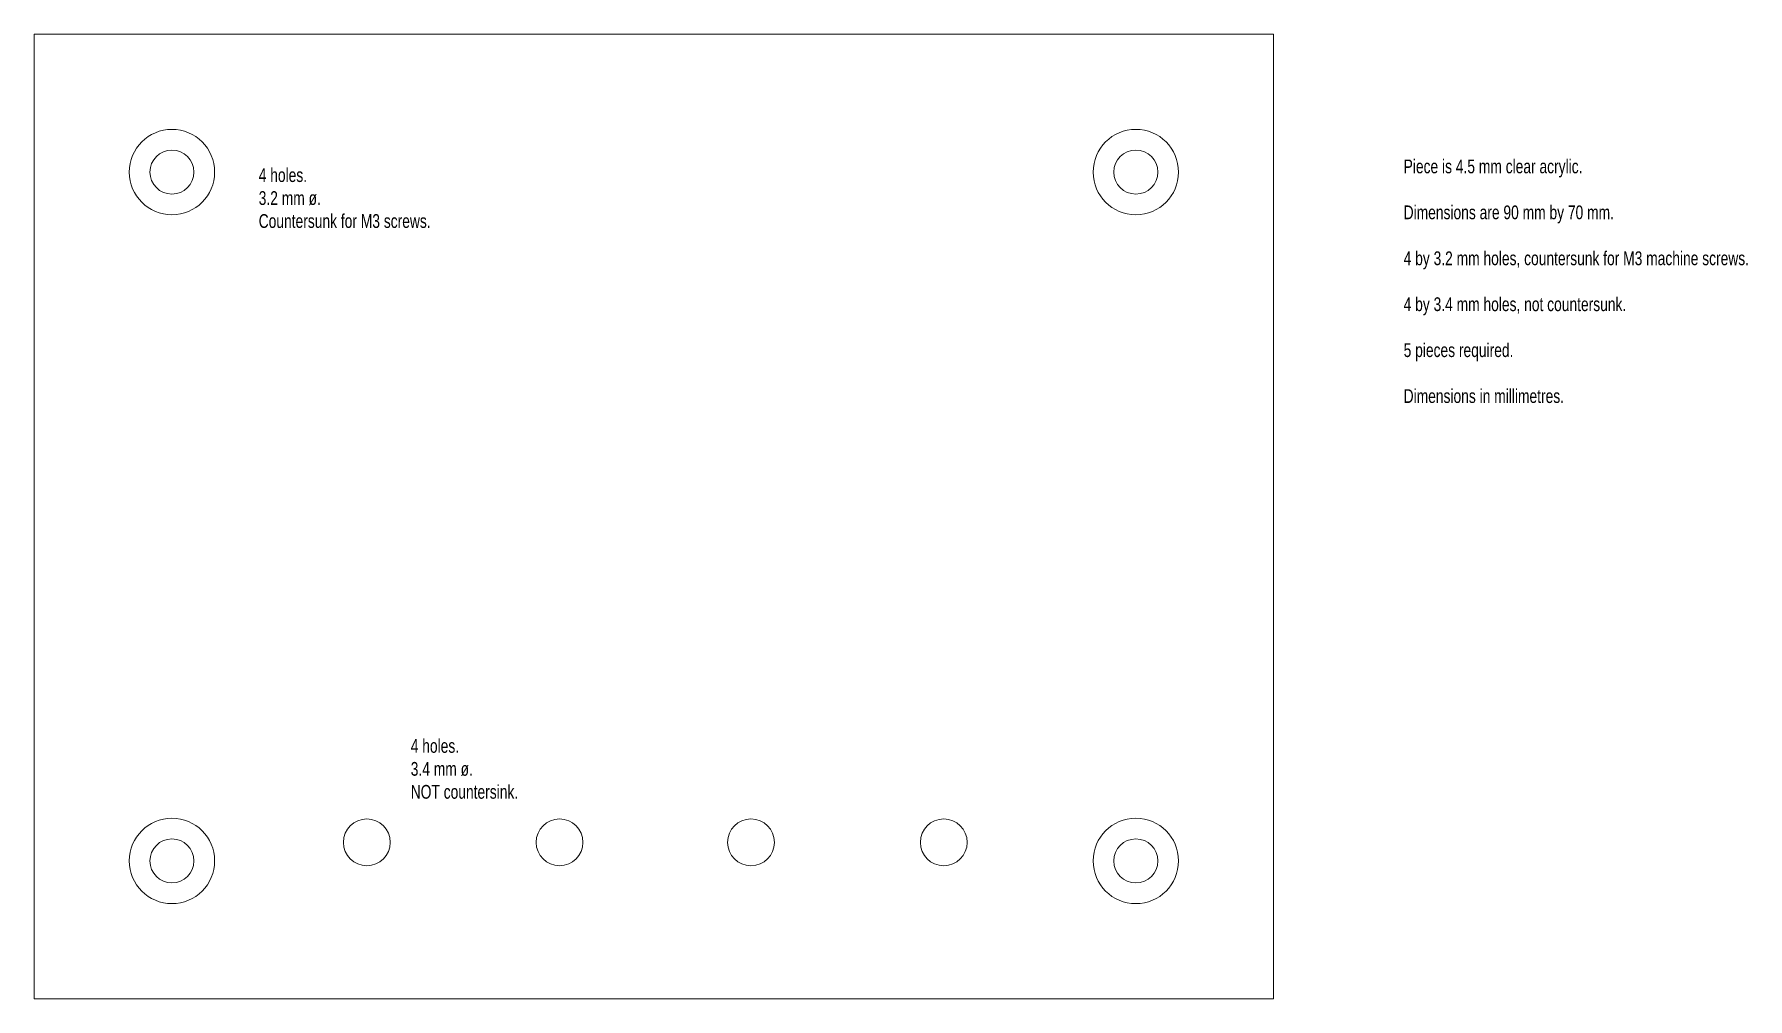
# Model space of a CAD drawing. Header units: millimetres. Extents: x 0 to 124, y 0 to 70.
import ezdxf

# ---------------------------------------------------------------- set-up
doc = ezdxf.new("R2010")
doc.units = ezdxf.units.MM
doc.layers.get('0').update_dxf_attribs({"linetype": 'CONTINUOUS', "lineweight": 0})
doc.layers.add('text', color=7, linetype='CONTINUOUS', lineweight=0)
doc.styles.get("Standard").update_dxf_attribs({"font": 'txt', "width": 0.75})

msp = doc.modelspace()

# ---------------------------------------------------------------- linework, layer by layer
for p, q in [((90, 70), (0, 70)), ((0, 70), (0, 0)), ((90, 0), (90, 70)), ((0, 0), (90, 0))]:
    msp.add_line(p, q)
for centre, radius in [((10, 60), 3.1), ((80, 60), 3.1), ((10, 60), 1.6), ((80, 60), 1.6), ((10, 10), 3.1), ((24.15, 11.35), 1.7), ((38.15, 11.35), 1.7), ((52.05, 11.35), 1.7), ((66.05, 11.35), 1.7), ((80, 10), 3.1), ((10, 10), 1.6), ((80, 10), 1.6)]:
    msp.add_circle(centre, radius)

# ---------------------------------------------------------------- texts
at = {"layer": 'text', "char_height": 1, "width": 100, "attachment_point": 1}
for s, insert in [('4 holes.\\P3.2 mm ø.\\PCountersunk for M3 screws.', (16.3, 60.28)), ('Piece is 4.5 mm clear acrylic.\\P\\PDimensions are 90 mm by 70 mm.\\P\\P4 by 3.2 mm holes, countersunk for M3 machine screws.\\P\\P4 by 3.4 mm holes, not countersunk.\\P\\P5 pieces required.\\P\\PDimensions in millimetres.', (99.45, 60.91)), ('4 holes.\\P3.4 mm ø.\\PNOT countersink.', (27.34, 18.85))]:
    msp.add_mtext(s, dxfattribs=dict(at, insert=insert))

doc.saveas('drawing.dxf')
